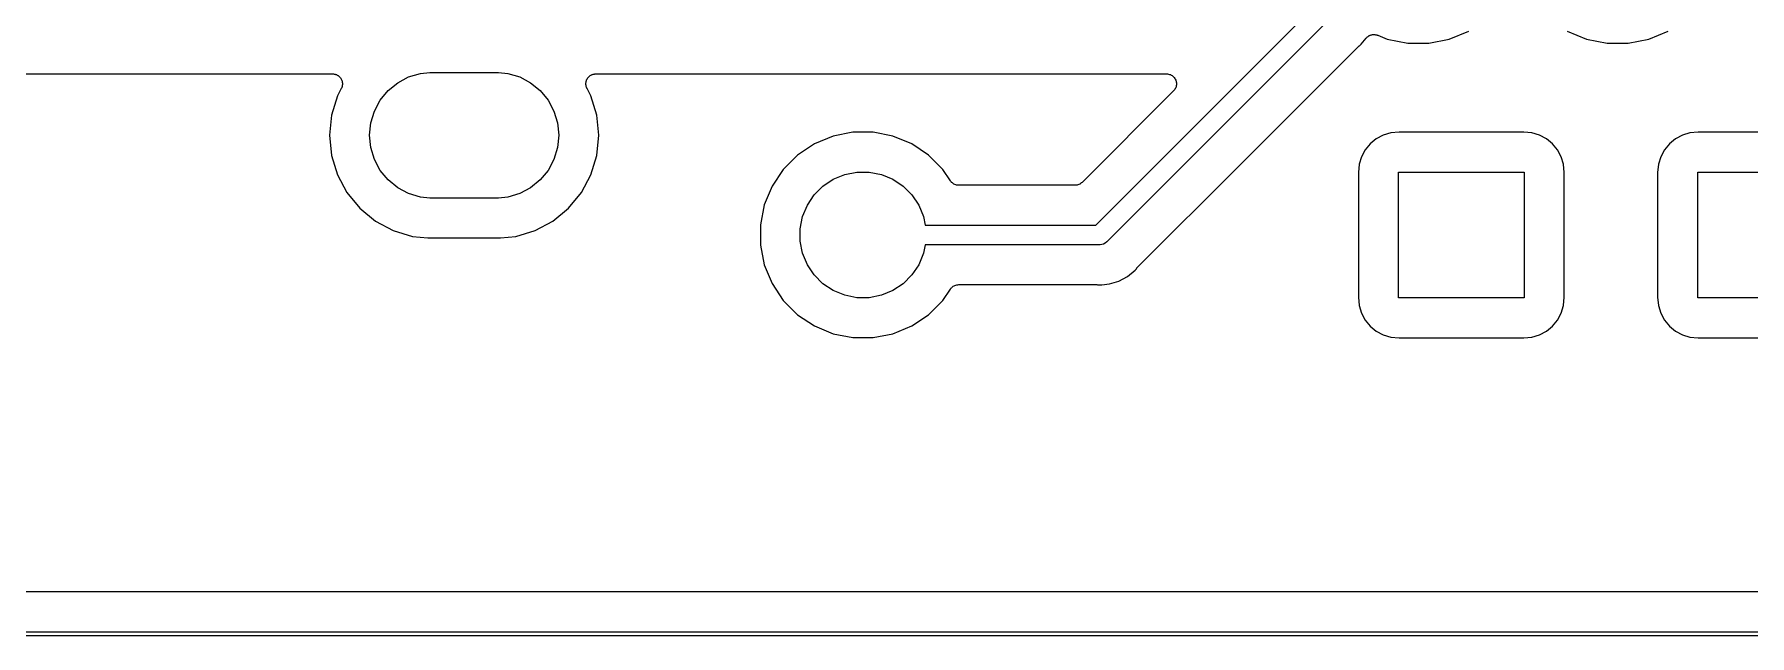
# Model space of a CAD drawing. Extents: x 19 to 115, y -142 to -17.
# Drawn here: x 40.25 to 62.09, y -142.26 to -134.6 of the extents above; entities that cross this region are included whole.
import ezdxf

# ---------------------------------------------------------------- set-up
doc = ezdxf.new("R2010")
doc.units = 0
doc.layers.add('BLACK', color=7, linetype='CONTINUOUS')

msp = doc.modelspace()

# ---------------------------------------------------------------- linework, layer by layer
at = {"layer": 'BLACK', "linetype": 'CONTINUOUS'}
for p, q in [((53.7632, -137.035), (56.57, -134.228)), ((56.779, -134.373), (53.9077, -137.244)), ((58.2661, -134.666), (58.5133, -134.563)), ((59.7667, -134.563), (60.0139, -134.666)), ((60.8061, -134.666), (61.0533, -134.563)), ((55.6, -136.27), (57.1162, -134.754)), ((57.1162, -134.754), (57.1175, -134.753)), ((57.1175, -134.753), (57.1216, -134.749)), ((57.1216, -134.749), (57.1254, -134.746)), ((57.1254, -134.746), (57.1448, -134.73)), ((57.1448, -134.73), (57.2077, -134.653)), ((57.2077, -134.653), (57.2088, -134.652)), ((57.2088, -134.652), (57.2129, -134.648)), ((57.2129, -134.648), (57.2165, -134.643)), ((57.2165, -134.643), (57.2217, -134.639)), ((57.2217, -134.639), (57.2266, -134.634)), ((57.2266, -134.634), (57.2313, -134.631)), ((57.2313, -134.631), (57.2358, -134.628)), ((57.2358, -134.628), (57.2417, -134.625)), ((57.2417, -134.625), (57.2474, -134.621)), ((57.2474, -134.621), (57.2526, -134.619)), ((57.2526, -134.619), (57.2577, -134.616)), ((57.2577, -134.616), (57.2641, -134.614)), ((57.2641, -134.614), (57.2704, -134.612)), ((57.2704, -134.612), (57.276, -134.611)), ((57.276, -134.611), (57.2814, -134.609)), ((57.2814, -134.609), (57.2881, -134.608)), ((57.2881, -134.608), (57.2947, -134.607)), ((57.2947, -134.607), (57.3004, -134.607)), ((57.3004, -134.607), (57.3061, -134.607)), ((57.3061, -134.607), (57.3128, -134.607)), ((57.3128, -134.607), (57.3195, -134.607)), ((57.3195, -134.607), (57.3251, -134.609)), ((57.3251, -134.609), (57.3307, -134.609)), ((57.3307, -134.609), (57.3372, -134.611)), ((57.3372, -134.611), (57.3438, -134.612)), ((57.3438, -134.612), (57.349, -134.615)), ((57.349, -134.615), (57.3545, -134.616)), ((57.3545, -134.616), (57.4739, -134.666)), ((57.4739, -134.666), (57.7362, -134.718)), ((57.7362, -134.718), (58.0037, -134.718)), ((58.0037, -134.718), (58.2661, -134.666)), ((60.0139, -134.666), (60.2762, -134.718)), ((60.2762, -134.718), (60.5437, -134.718)), ((60.5437, -134.718), (60.8061, -134.666)), ((39.777, -135.108), (44.043, -135.108)), ((44.043, -135.108), (44.0447, -135.108)), ((44.0447, -135.108), (44.0506, -135.109)), ((44.0506, -135.109), (44.0565, -135.109)), ((44.0565, -135.109), (44.0629, -135.11)), ((44.0629, -135.11), (44.0694, -135.111)), ((44.0694, -135.111), (44.075, -135.113)), ((44.075, -135.113), (44.0808, -135.114)), ((44.0808, -135.114), (44.0868, -135.116)), ((44.0868, -135.116), (44.093, -135.118)), ((44.093, -135.118), (44.0982, -135.121)), ((44.0982, -135.121), (44.1036, -135.123)), ((44.1036, -135.123), (44.109, -135.127)), ((44.109, -135.127), (44.1147, -135.13)), ((44.1147, -135.13), (44.1192, -135.134)), ((44.1192, -135.134), (44.1241, -135.137)), ((44.1241, -135.137), (44.1287, -135.142)), ((44.1287, -135.142), (44.1337, -135.146)), ((44.1337, -135.146), (44.1374, -135.151)), ((44.1374, -135.151), (44.1416, -135.155)), ((44.1416, -135.155), (44.1452, -135.16)), ((44.1452, -135.16), (44.1492, -135.165)), ((44.1492, -135.165), (44.152, -135.171)), ((44.152, -135.171), (44.1552, -135.176)), ((44.1552, -135.176), (44.1577, -135.182)), ((44.1577, -135.182), (44.1607, -135.187)), ((44.1607, -135.187), (44.1624, -135.193)), ((44.1624, -135.193), (44.1646, -135.199)), ((44.1646, -135.199), (44.1659, -135.205)), ((44.1659, -135.205), (44.1677, -135.211)), ((44.1677, -135.211), (44.1683, -135.217)), ((44.1683, -135.217), (44.1694, -135.223)), ((44.1694, -135.223), (44.1694, -135.229)), ((44.1694, -135.229), (44.17, -135.236)), ((44.7516, -135.322), (44.8734, -135.222)), ((44.8734, -135.222), (45.0124, -135.147)), ((45.0124, -135.147), (45.1632, -135.102)), ((45.1632, -135.102), (45.2807, -135.09)), ((45.2807, -135.09), (46.1593, -135.09)), ((46.1593, -135.09), (46.2768, -135.102)), ((46.2768, -135.102), (46.4276, -135.147)), ((46.4276, -135.147), (46.5666, -135.222)), ((46.5666, -135.222), (46.6884, -135.322)), ((47.27, -135.234), (47.2707, -135.228)), ((47.2707, -135.228), (47.2708, -135.221)), ((47.2708, -135.221), (47.272, -135.215)), ((47.272, -135.215), (47.2726, -135.209)), ((47.2726, -135.209), (47.2746, -135.203)), ((47.2746, -135.203), (47.2759, -135.197)), ((47.2759, -135.197), (47.2782, -135.191)), ((47.2782, -135.191), (47.28, -135.186)), ((47.28, -135.186), (47.2831, -135.18)), ((47.2831, -135.18), (47.2856, -135.174)), ((47.2856, -135.174), (47.2889, -135.169)), ((47.2889, -135.169), (47.2917, -135.164)), ((47.2917, -135.164), (47.2959, -135.159)), ((47.2959, -135.159), (47.2996, -135.154)), ((47.2996, -135.154), (47.3038, -135.149)), ((47.3038, -135.149), (47.3075, -135.145)), ((47.3075, -135.145), (47.3126, -135.141)), ((47.3126, -135.141), (47.3172, -135.136)), ((47.3172, -135.136), (47.3222, -135.133)), ((47.3222, -135.133), (47.3267, -135.129)), ((47.3267, -135.129), (47.3325, -135.126)), ((47.3325, -135.126), (47.3379, -135.123)), ((47.3379, -135.123), (47.3434, -135.12)), ((47.3434, -135.12), (47.3486, -135.118)), ((47.3486, -135.118), (47.3549, -135.116)), ((47.3549, -135.116), (47.3609, -135.113)), ((47.3609, -135.113), (47.3667, -135.112)), ((47.3667, -135.112), (47.3724, -135.11)), ((47.3724, -135.11), (47.3788, -135.11)), ((47.3788, -135.11), (47.3852, -135.109)), ((47.3852, -135.109), (47.3912, -135.109)), ((47.3912, -135.109), (47.397, -135.108)), ((47.397, -135.108), (54.6652, -135.108)), ((54.6652, -135.108), (54.6665, -135.108)), ((54.6665, -135.108), (54.6665, -135.108)), ((54.6665, -135.108), (54.6665, -135.108)), ((54.6665, -135.108), (54.667, -135.108)), ((54.667, -135.108), (54.679, -135.109)), ((54.679, -135.109), (54.6912, -135.111)), ((54.6912, -135.111), (54.6914, -135.111)), ((54.6914, -135.111), (54.6916, -135.111)), ((54.6916, -135.111), (54.7031, -135.114)), ((54.7031, -135.114), (54.7148, -135.118)), ((54.7148, -135.118), (54.715, -135.118)), ((54.715, -135.118), (54.7152, -135.118)), ((54.7152, -135.118), (54.7259, -135.124)), ((54.7259, -135.124), (54.7366, -135.13)), ((54.7366, -135.13), (54.7367, -135.13)), ((54.7367, -135.13), (54.7369, -135.13)), ((54.7369, -135.13), (54.7462, -135.138)), ((54.7462, -135.138), (54.7556, -135.146)), ((54.7556, -135.146), (54.7558, -135.146)), ((54.7558, -135.146), (54.7559, -135.146)), ((54.7559, -135.146), (54.7635, -135.156)), ((54.7635, -135.156), (54.7712, -135.165)), ((54.7712, -135.165), (54.7713, -135.165)), ((54.7713, -135.165), (54.7715, -135.165)), ((54.7715, -135.165), (54.7769, -135.176)), ((54.7769, -135.176), (54.7828, -135.187)), ((54.7828, -135.187), (54.7828, -135.187)), ((54.7828, -135.187), (54.7829, -135.187)), ((54.7829, -135.187), (54.7863, -135.199)), ((54.7863, -135.199), (54.7899, -135.211)), ((54.7899, -135.211), (54.7899, -135.211)), ((54.7899, -135.211), (54.7899, -135.211)), ((54.7899, -135.211), (54.791, -135.223)), ((54.791, -135.223), (54.7922, -135.235)), ((44.1057, -135.387), (44.0309, -135.634)), ((44.155, -135.295), (44.1057, -135.387)), ((44.1572, -135.289), (44.155, -135.295)), ((44.16, -135.284), (44.1572, -135.289)), ((44.162, -135.278), (44.16, -135.284)), ((44.1645, -135.272), (44.162, -135.278)), ((44.1656, -135.266), (44.1645, -135.272)), ((44.1674, -135.261), (44.1656, -135.266)), ((44.1681, -135.254), (44.1674, -135.261)), ((44.1693, -135.248), (44.1681, -135.254)), ((44.17, -135.236), (44.1693, -135.242)), ((44.1693, -135.242), (44.1693, -135.248)), ((44.5773, -135.582), (44.6516, -135.443)), ((44.6516, -135.443), (44.7516, -135.322)), ((46.6884, -135.322), (46.7884, -135.443)), ((46.7884, -135.443), (46.8627, -135.582)), ((47.2706, -135.24), (47.27, -135.234)), ((47.2705, -135.246), (47.2706, -135.24)), ((47.2717, -135.252), (47.2705, -135.246)), ((47.2723, -135.259), (47.2717, -135.252)), ((47.2739, -135.264), (47.2723, -135.259)), ((47.275, -135.27), (47.2739, -135.264)), ((47.2774, -135.276), (47.275, -135.27)), ((47.2793, -135.283), (47.2774, -135.276)), ((47.282, -135.288), (47.2793, -135.283)), ((47.2842, -135.293), (47.282, -135.288)), ((47.285, -135.295), (47.2842, -135.293)), ((47.3343, -135.387), (47.285, -135.295)), ((47.4091, -135.634), (47.3343, -135.387)), ((54.755, -135.325), (53.59, -136.49)), ((54.7627, -135.315), (54.755, -135.325)), ((54.7705, -135.306), (54.7627, -135.315)), ((54.7706, -135.306), (54.7705, -135.306)), ((54.7707, -135.306), (54.7706, -135.306)), ((54.7765, -135.295), (54.7707, -135.306)), ((54.7823, -135.284), (54.7765, -135.295)), ((54.7824, -135.284), (54.7823, -135.284)), ((54.7823, -135.284), (54.7823, -135.284)), ((54.786, -135.272), (54.7824, -135.284)), ((54.7896, -135.261), (54.786, -135.272)), ((54.7897, -135.26), (54.7896, -135.26)), ((54.7896, -135.26), (54.7896, -135.261)), ((54.7909, -135.248), (54.7897, -135.26)), ((54.7922, -135.236), (54.7909, -135.248)), ((54.7922, -135.235), (54.7922, -135.236)), ((54.7922, -135.236), (54.7922, -135.236)), ((44.0309, -135.634), (44.0057, -135.89)), ((44.5316, -135.733), (44.5773, -135.582)), ((46.8627, -135.582), (46.9084, -135.733)), ((47.4343, -135.89), (47.4091, -135.634)), ((44.5161, -135.89), (44.5316, -135.733)), ((46.9084, -135.733), (46.9239, -135.89)), ((50.6712, -135.852), (50.4185, -135.902)), ((50.9288, -135.852), (50.6712, -135.852)), ((51.1815, -135.902), (50.9288, -135.852)), ((57.5204, -135.859), (57.4247, -135.888)), ((57.6262, -135.849), (57.5204, -135.859)), ((59.2138, -135.849), (57.6262, -135.849)), ((59.3196, -135.859), (59.2138, -135.849)), ((59.4153, -135.888), (59.3196, -135.859)), ((61.3304, -135.859), (61.2347, -135.888)), ((61.4362, -135.849), (61.3304, -135.859)), ((63.0238, -135.849), (61.4362, -135.849)), ((44.0057, -135.89), (44.0309, -136.146)), ((44.5316, -136.047), (44.5161, -135.89)), ((44.5773, -136.198), (44.5316, -136.047)), ((46.9084, -136.047), (46.8627, -136.198)), ((46.9239, -135.89), (46.9084, -136.047)), ((47.4091, -136.146), (47.4343, -135.89)), ((50.1804, -136.001), (49.9662, -136.144)), ((50.4185, -135.902), (50.1804, -136.001)), ((51.4196, -136.001), (51.1815, -135.902)), ((51.6338, -136.144), (51.4196, -136.001)), ((57.1956, -136.076), (57.1484, -136.165)), ((57.2591, -135.999), (57.1956, -136.076)), ((57.3364, -135.936), (57.2591, -135.999)), ((57.4247, -135.888), (57.3364, -135.936)), ((59.5036, -135.936), (59.4153, -135.888)), ((59.5809, -135.999), (59.5036, -135.936)), ((59.6444, -136.076), (59.5809, -135.999)), ((59.6916, -136.165), (59.6444, -136.076)), ((61.0056, -136.076), (60.9584, -136.165)), ((61.0691, -135.999), (61.0056, -136.076)), ((61.1464, -135.936), (61.0691, -135.999)), ((61.2347, -135.888), (61.1464, -135.936)), ((44.0309, -136.146), (44.1057, -136.393)), ((44.6516, -136.337), (44.5773, -136.198)), ((46.8627, -136.198), (46.7884, -136.337)), ((47.3343, -136.393), (47.4091, -136.146)), ((49.9662, -136.144), (49.784, -136.326)), ((51.816, -136.326), (51.6338, -136.144)), ((54.289, -137.581), (55.6, -136.27)), ((55.6, -136.27), (55.6, -136.27)), ((57.1193, -136.26), (57.1089, -136.366)), ((57.1484, -136.165), (57.1193, -136.26)), ((59.7206, -136.26), (59.6916, -136.165)), ((59.7311, -136.366), (59.7206, -136.26)), ((60.9293, -136.26), (60.9189, -136.366)), ((60.9584, -136.165), (60.9293, -136.26)), ((44.1057, -136.393), (44.2272, -136.62)), ((44.7516, -136.458), (44.6516, -136.337)), ((44.8734, -136.558), (44.7516, -136.458)), ((46.6884, -136.458), (46.5666, -136.558)), ((46.7884, -136.337), (46.6884, -136.458)), ((47.2128, -136.62), (47.3343, -136.393)), ((49.6409, -136.54), (49.5423, -136.778)), ((49.784, -136.326), (49.6409, -136.54)), ((50.1786, -136.65), (50.29, -136.539)), ((50.29, -136.539), (50.4211, -136.451)), ((50.4211, -136.451), (50.5666, -136.391)), ((50.5666, -136.391), (50.7212, -136.36)), ((50.7212, -136.36), (50.8788, -136.36)), ((50.8788, -136.36), (51.0334, -136.391)), ((51.0334, -136.391), (51.1789, -136.451)), ((51.1789, -136.451), (51.31, -136.539)), ((51.31, -136.539), (51.4214, -136.65)), ((51.9124, -136.471), (51.816, -136.326)), ((51.9199, -136.48), (51.9124, -136.471)), ((51.9273, -136.489), (51.9199, -136.48)), ((51.9278, -136.489), (51.9273, -136.489)), ((51.9282, -136.49), (51.9278, -136.489)), ((51.9373, -136.497), (51.9282, -136.49)), ((51.9463, -136.505), (51.9373, -136.497)), ((51.9468, -136.505), (51.9463, -136.505)), ((51.9473, -136.505), (51.9468, -136.505)), ((51.9577, -136.511), (51.9473, -136.505)), ((51.968, -136.517), (51.9577, -136.511)), ((51.9686, -136.517), (51.968, -136.517)), ((51.9691, -136.517), (51.9686, -136.517)), ((51.9804, -136.521), (51.9691, -136.517)), ((51.9916, -136.524), (51.9804, -136.521)), ((51.9922, -136.524), (51.9916, -136.524)), ((51.9928, -136.524), (51.9922, -136.524)), ((52.0046, -136.526), (51.9928, -136.524)), ((52.0163, -136.527), (52.0046, -136.526)), ((52.0175, -136.527), (52.0163, -136.527)), ((52.018, -136.527), (52.0175, -136.527)), ((52.0175, -136.527), (52.0175, -136.527)), ((52.0175, -136.527), (52.0175, -136.527)), ((53.5002, -136.527), (52.018, -136.527)), ((53.5119, -136.526), (53.5002, -136.527)), ((53.5236, -136.525), (53.5119, -136.526)), ((53.5242, -136.525), (53.5236, -136.525)), ((53.5249, -136.525), (53.5242, -136.525)), ((53.5361, -136.521), (53.5249, -136.525)), ((53.5474, -136.518), (53.5361, -136.521)), ((53.548, -136.518), (53.5474, -136.518)), ((53.5486, -136.517), (53.548, -136.518)), ((53.559, -136.512), (53.5486, -136.517)), ((53.5694, -136.507), (53.559, -136.512)), ((53.5699, -136.506), (53.5694, -136.507)), ((53.5705, -136.506), (53.5699, -136.506)), ((53.5796, -136.498), (53.5705, -136.506)), ((53.5887, -136.491), (53.5796, -136.498)), ((53.5897, -136.49), (53.5887, -136.491)), ((53.59, -136.49), (53.5897, -136.49)), ((53.5897, -136.49), (53.5897, -136.49)), ((53.5897, -136.49), (53.5897, -136.49)), ((57.1089, -136.366), (57.1089, -137.954)), ((57.62, -137.96), (57.62, -136.36)), ((57.62, -136.36), (59.22, -136.36)), ((59.22, -136.36), (59.22, -137.96)), ((59.7311, -137.954), (59.7311, -136.366)), ((60.9189, -136.366), (60.9189, -137.954)), ((61.43, -137.96), (61.43, -136.36)), ((61.43, -136.36), (63.03, -136.36)), ((44.2272, -136.62), (44.3906, -136.819)), ((45.0124, -136.633), (44.8734, -136.558)), ((45.1632, -136.678), (45.0124, -136.633)), ((45.2807, -136.69), (45.1632, -136.678)), ((46.1593, -136.69), (45.2807, -136.69)), ((46.2768, -136.678), (46.1593, -136.69)), ((46.4276, -136.633), (46.2768, -136.678)), ((46.5666, -136.558), (46.4276, -136.633)), ((47.0494, -136.819), (47.2128, -136.62)), ((50.091, -136.781), (50.1786, -136.65)), ((51.4214, -136.65), (51.509, -136.781)), ((44.3906, -136.819), (44.5898, -136.983)), ((46.8502, -136.983), (47.0494, -136.819)), ((49.5423, -136.778), (49.492, -137.031)), ((50, -137.081), (50.0307, -136.927)), ((50.0307, -136.927), (50.091, -136.781)), ((51.509, -136.781), (51.5693, -136.927)), ((51.5693, -136.927), (51.5908, -137.035)), ((44.5898, -136.983), (44.817, -137.104)), ((44.817, -137.104), (45.0636, -137.179)), ((45.0636, -137.179), (45.2557, -137.198)), ((46.1843, -137.198), (46.3764, -137.179)), ((46.3764, -137.179), (46.623, -137.104)), ((46.623, -137.104), (46.8502, -136.983)), ((49.492, -137.031), (49.492, -137.289)), ((50, -137.239), (50, -137.081)), ((51.5908, -137.035), (53.7632, -137.035)), ((45.2557, -137.198), (46.1843, -137.198)), ((49.492, -137.289), (49.5423, -137.542)), ((50.0307, -137.393), (50, -137.239)), ((50.091, -137.539), (50.0307, -137.393)), ((51.5693, -137.393), (51.509, -137.539)), ((51.5908, -137.285), (51.5693, -137.393)), ((53.8089, -137.285), (51.5908, -137.285)), ((53.815, -137.286), (53.8089, -137.285)), ((53.8211, -137.285), (53.815, -137.286)), ((53.8395, -137.283), (53.8211, -137.285)), ((53.8211, -137.285), (53.8211, -137.285)), ((53.8631, -137.276), (53.8395, -137.283)), ((53.8848, -137.264), (53.8631, -137.276)), ((53.9038, -137.249), (53.8848, -137.264)), ((53.9077, -137.244), (53.9038, -137.249)), ((49.5423, -137.542), (49.6409, -137.78)), ((50.1786, -137.67), (50.091, -137.539)), ((51.509, -137.539), (51.4214, -137.67)), ((54.1684, -137.689), (54.2648, -137.61)), ((54.2648, -137.61), (54.2806, -137.59)), ((54.2806, -137.59), (54.2818, -137.589)), ((54.2818, -137.589), (54.2856, -137.585)), ((54.2856, -137.585), (54.289, -137.581)), ((49.6409, -137.78), (49.784, -137.994)), ((50.29, -137.781), (50.1786, -137.67)), ((50.4211, -137.869), (50.29, -137.781)), ((51.31, -137.781), (51.1789, -137.869)), ((51.4214, -137.67), (51.31, -137.781)), ((51.816, -137.994), (51.9124, -137.849)), ((51.9124, -137.849), (51.9127, -137.849)), ((51.9127, -137.849), (51.9128, -137.849)), ((51.9128, -137.849), (51.9134, -137.848)), ((51.9128, -137.849), (51.9128, -137.849)), ((51.9134, -137.848), (51.9211, -137.839)), ((51.9211, -137.839), (51.9286, -137.83)), ((51.9286, -137.83), (51.929, -137.83)), ((51.929, -137.83), (51.9294, -137.829)), ((51.9294, -137.829), (51.9387, -137.822)), ((51.9387, -137.822), (51.9478, -137.814)), ((51.9478, -137.814), (51.9483, -137.814)), ((51.9483, -137.814), (51.9488, -137.814)), ((51.9488, -137.814), (51.9593, -137.808)), ((51.9593, -137.808), (51.9696, -137.803)), ((51.9696, -137.803), (51.9702, -137.802)), ((51.9702, -137.802), (51.9708, -137.802)), ((51.9708, -137.802), (51.9821, -137.799)), ((51.9821, -137.799), (51.9934, -137.795)), ((51.9934, -137.795), (51.994, -137.795)), ((51.994, -137.795), (51.9946, -137.795)), ((51.9946, -137.795), (52.0064, -137.794)), ((52.0064, -137.794), (52.018, -137.793)), ((52.018, -137.793), (53.7777, -137.793)), ((53.7777, -137.793), (53.7795, -137.793)), ((53.7795, -137.793), (53.7848, -137.794)), ((53.7848, -137.794), (53.7901, -137.794)), ((53.7901, -137.794), (53.815, -137.796)), ((53.815, -137.796), (53.8399, -137.794)), ((53.8399, -137.794), (53.84, -137.794)), ((53.84, -137.794), (53.9391, -137.784)), ((53.9391, -137.784), (54.0584, -137.748)), ((54.0584, -137.748), (54.1684, -137.689)), ((49.784, -137.994), (49.9662, -138.176)), ((50.5666, -137.929), (50.4211, -137.869)), ((50.7212, -137.96), (50.5666, -137.929)), ((50.8788, -137.96), (50.7212, -137.96)), ((51.0334, -137.929), (50.8788, -137.96)), ((51.1789, -137.869), (51.0334, -137.929)), ((51.6338, -138.176), (51.816, -137.994)), ((57.1089, -137.954), (57.1193, -138.06)), ((57.1193, -138.06), (57.1484, -138.155)), ((59.22, -137.96), (57.62, -137.96)), ((59.6916, -138.155), (59.7206, -138.06)), ((59.7206, -138.06), (59.7311, -137.954)), ((60.9189, -137.954), (60.9293, -138.06)), ((60.9293, -138.06), (60.9584, -138.155)), ((63.03, -137.96), (61.43, -137.96)), ((49.9662, -138.176), (50.1804, -138.319)), ((51.4196, -138.319), (51.6338, -138.176)), ((57.1484, -138.155), (57.1956, -138.244)), ((57.1956, -138.244), (57.2591, -138.321)), ((59.5809, -138.321), (59.6444, -138.244)), ((59.6444, -138.244), (59.6916, -138.155)), ((60.9584, -138.155), (61.0056, -138.244)), ((61.0056, -138.244), (61.0691, -138.321)), ((50.1804, -138.319), (50.4185, -138.418)), ((50.4185, -138.418), (50.6712, -138.468)), ((50.6712, -138.468), (50.9288, -138.468)), ((50.9288, -138.468), (51.1815, -138.418)), ((51.1815, -138.418), (51.4196, -138.319)), ((57.2591, -138.321), (57.3364, -138.384)), ((57.3364, -138.384), (57.4247, -138.432)), ((57.4247, -138.432), (57.5204, -138.461)), ((57.5204, -138.461), (57.6262, -138.471)), ((57.6262, -138.471), (59.2138, -138.471)), ((59.2138, -138.471), (59.3196, -138.461)), ((59.3196, -138.461), (59.4153, -138.432)), ((59.4153, -138.432), (59.5036, -138.384)), ((59.5036, -138.384), (59.5809, -138.321)), ((61.0691, -138.321), (61.1464, -138.384)), ((61.1464, -138.384), (61.2347, -138.432)), ((61.2347, -138.432), (61.3304, -138.461)), ((61.3304, -138.461), (61.4362, -138.471)), ((61.4362, -138.471), (63.0238, -138.471)), ((67.1655, -141.707), (20.09, -141.707)), ((19.455, -142.215), (115.375, -142.215)), ((115.399, -142.265), (19.4312, -142.265))]:
    msp.add_line(p, q, dxfattribs=at)

doc.saveas('drawing.dxf')
